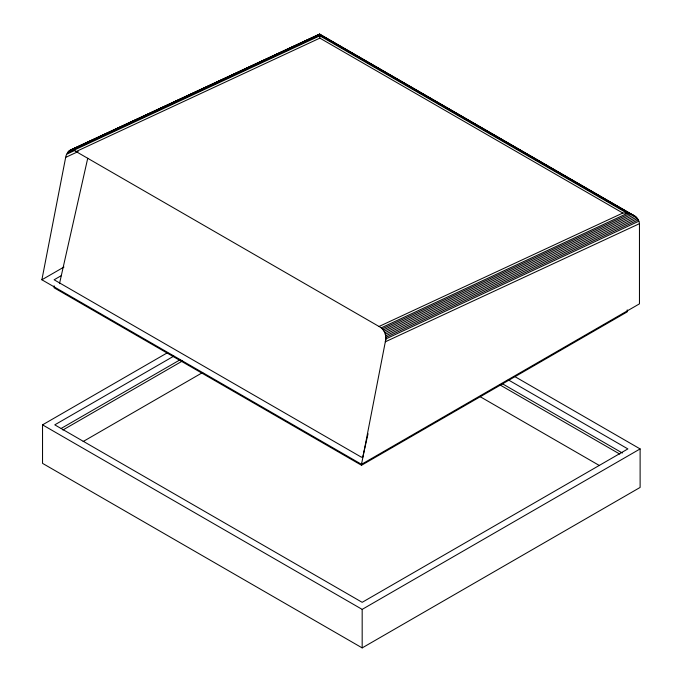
<?xml version="1.0" encoding="UTF-8"?>
<svg xmlns="http://www.w3.org/2000/svg" width="682" height="682" viewBox="0 0 682 682"><rect width="100%" height="100%" fill="white"/><g stroke="black" fill="none" stroke-linecap="round" stroke-linejoin="round"><path stroke-width="1.02" d="M639.46 223.662L385.321 341.801C387.009 336.115 384.571 329.048 379.03 326.473L76.069 151.566C71.295 147.073 66.29 152.427 65.668 157.389L41.883 279.782L361.52 464.314L639.46 303.848L639.46 223.662C638.761 215.7 629.631 212.784 622.819 213.031L319.867 38.124L76.069 151.566M319.457 34.893L319.713 34.117L635.104 216.228L384.767 332.714M361.52 464.314L385.799 339.346M59.496 283.661L87.731 158.267M362.688 457.528L368.05 433.701M41.883 279.782L63.972 267.029M61.491 275.519L54.117 279.782L361.52 457.255L363.361 456.19M514.842 376.592L640.117 448.918L640.117 487.434L362.176 647.9L42.54 463.359L42.54 424.852L167.704 352.585M173.791 356.132L54.773 424.852L362.176 602.325L627.883 448.918L508.235 379.84M61.227 428.407L180.244 359.695M62.897 430.01L182.495 360.966M83.136 441.527L202.733 372.483M54.117 285.801L54.117 287.804L361.52 465.277L627.227 311.87L627.227 309.867M42.54 424.852L362.176 609.384L640.117 448.918M69.615 150.441L319.636 34.1L319.867 38.124M70.553 150.057L319.713 34.117M68.797 151.037L319.551 34.356M71.576 149.904L319.773 34.415L631.575 214.429L383.267 329.969M68.106 151.847L74.85 148.71M250.115 67.151L252.042 66.256M72.667 149.98L319.824 34.978L629.52 213.781L382.329 328.801M67.561 152.845L74.312 149.699M73.801 150.287L319.849 35.796L627.346 213.33L381.289 327.82M67.177 153.996L74.909 150.398M65.668 157.389L78.183 151.557M379.03 326.473L622.819 213.031M384.085 331.282L633.45 215.248M385.296 334.231L636.494 217.345L589.504 190.218M385.662 335.8L637.593 218.564L635.752 217.507M385.842 337.377L638.378 219.868M385.85 338.928L638.821 221.215M320.472 34.893L349.031 51.38M350.872 52.446L419.976 92.343M421.817 93.408L487.238 131.174M489.079 132.24L503.819 140.748M505.66 141.813L587.662 189.153M501.799 383.403L622.368 453.019M500.051 384.963L619.759 454.076M479.787 396.472L599.495 465.584M362.176 609.384L362.176 647.9M361.52 463.274L361.52 465.277"/></g></svg>
